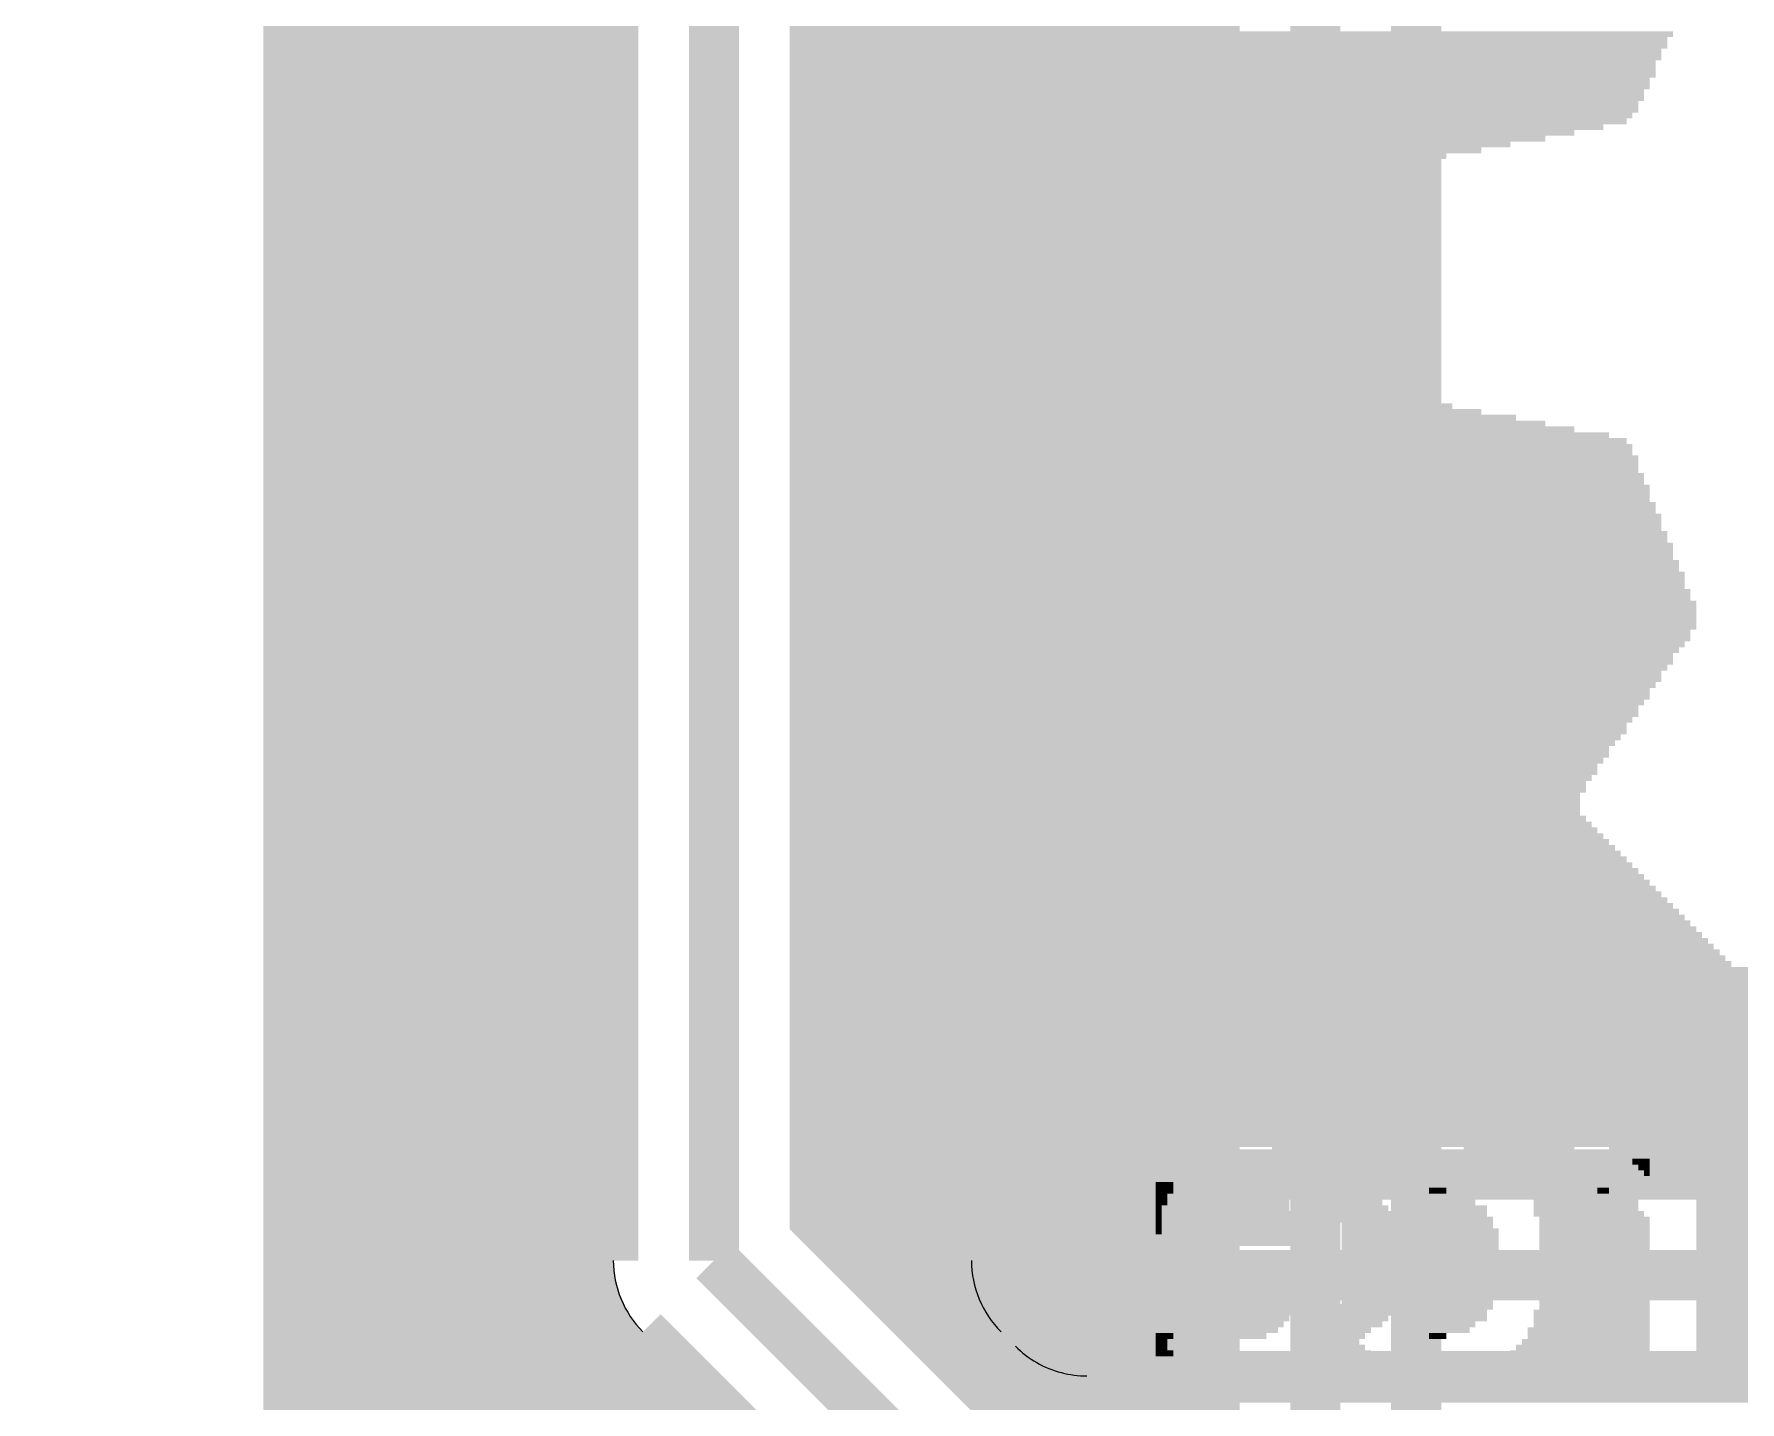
# Model space of a CAD drawing. Extents: x -3564 to 3564, y -2067 to 2176.
# Drawn here: x -485.7 to -145.3, y -1865.3 to -1592.3 of the extents above; entities that cross this region are included whole.
import ezdxf

# ---------------------------------------------------------------- set-up
doc = ezdxf.new("R2010")
doc.units = 0
for name, color, linetype in [('BOARD_OUTLINE', 2, 'CONTINUOUS'), ('COPPER_BOTTOM', 1, 'CONTINUOUS'), ('COPPER_TOP', 3, 'CONTINUOUS'), ('SILKSCREEN_BOTTOM', 6, 'CONTINUOUS')]:
    doc.layers.add(name, color=color, linetype=linetype)

msp = doc.modelspace()

# ---------------------------------------------------------------- hatches: boundary and pattern name
at = {"layer": 'COPPER_TOP'}
h = msp.add_hatch(color=3, dxfattribs=at)
edge = h.paths.add_edge_path()
edge.add_line((3340.582874, -858.438701), (2949.79383, -858.438701))
edge.add_line((2949.79383, -858.438701), (2906.423646, -815.072559))
edge.add_line((2906.423646, -815.072559), (3548.927441, -815.072559))
edge.add_line((3548.927441, -815.072559), (3548.927441, -1280.636464))
edge.add_arc((3564, -1281.820276), 15.118976, 175.509159, 176.26094)
edge.add_arc((3439.266063, -1273.668701), 109.88103, 270, 356.26094, ccw=False)
edge.add_arc((3439.266063, -1398.668701), 15.118976, 90, 94.492746)
edge.add_line((3438.08175, -1383.596181), (3229.577873, -1383.596181))
edge.add_arc((3226.607598, -1398.668701), 15.362402, 78.851822, 90)
edge.add_arc((3226.607598, -1779.402638), 396.096339, 90, 180)
edge.add_arc((2845.873661, -1779.402638), 15.362402, 180, 191.146659)
edge.add_line((2830.801063, -1782.372513), (2830.801063, -1940.583254))
edge.add_arc((2845.873701, -1941.766063), 15.118976, 175.512972, 180)
edge.add_arc((2720.873701, -1941.766063), 109.881024, 270, 0, ccw=False)
edge.add_arc((2720.873701, -2066.766063), 15.118976, 90, 94.490847)
edge.add_line((2719.689887, -2051.693504), (2089.906311, -2051.693578))
edge.add_line((2089.906311, -2051.693578), (2089.906287, -2051.693578))
edge.add_line((2089.906287, -2051.693578), (2049.999961, -2051.693583))
edge.add_line((2049.999961, -2051.693583), (1249.999923, -2051.693504))
edge.add_arc((1249.999921, -2066.766063), 15.072559, 89.999994, 90.185201)
edge.add_line((1249.951201, -2051.693583), (1145.024398, -2051.693583))
edge.add_line((1145.024398, -2051.693583), (1145.024398, -2051.693583))
edge.add_line((1145.024398, -2051.693583), (429.570315, -2051.693583))
edge.add_arc((429.570315, -2066.766142), 15.072559, 90, 90.000352)
edge.add_line((429.570222, -2051.693583), (200.142508, -2051.693541))
edge.add_line((200.142508, -2051.693541), (200.142508, -2051.693541))
edge.add_line((200.142508, -2051.693541), (0.000003, -2051.693504))
edge.add_arc((0, -2066.766063), 15.072559, 89.999989, 90.000362)
edge.add_line((-0.000095, -2051.693504), (-434.927441, -2051.693504))
edge.add_line((-434.927441, -2051.693504), (-434.927441, -1398.766063))
edge.add_arc((-450, -1398.766063), 15.072559, 0, 35.111756)
edge.add_line((-437.670169, -1390.096732), (-391.254109, -1390.096732))
edge.add_line((-391.254109, -1390.096732), (-370.096732, -1411.255121))
edge.add_line((-370.096732, -1411.255121), (-370.096732, -1837.070866))
edge.add_arc((-350, -1837.070866), 20.096732, 180, 225.095268)
edge.add_line((-364.186888, -1851.305011), (-251.305454, -1964.186838))
edge.add_arc((-237.07126, -1950), 20.096732, 224.904532, 256.553469)
edge.add_arc((-237.071208, -1950.000012), 20.096732, 256.553318, 270.063573)
edge.add_line((-237.048909, -1970.096732), (2637.07126, -1970.096732))
edge.add_arc((2637.07126, -1950), 20.096732, 270, 315.095429)
edge.add_line((2651.305444, -1964.186848), (2724.186878, -1891.305256))
edge.add_arc((2710, -1877.071102), 20.096732, 314.904694, 0)
edge.add_line((2730.096732, -1877.071102), (2730.096732, -1558.3243))
edge.add_line((2730.096732, -1558.3243), (3018.3243, -1270.096732))
edge.add_line((3018.3243, -1270.096732), (3340.582874, -1270.096732))
edge.add_arc((3340.606482, -1250.000014), 20.096732, 269.932692, 284.59993)
edge.add_arc((3340.606535, -1250), 20.096732, 284.599773, 315.095368)
edge.add_line((3354.840705, -1264.186863), (3357.722296, -1261.305271))
edge.add_arc((3343.535433, -1247.071102), 20.096732, 314.904632, 0)
edge.add_line((3363.632165, -1247.071102), (3363.632165, -881.464331))
edge.add_arc((3343.535433, -881.464331), 20.096732, 0, 45.095368)
edge.add_line((3357.722296, -867.230162), (3354.840705, -864.34857))
edge.add_arc((3340.606535, -878.535433), 20.096732, 44.904632, 75.400227)
edge.add_arc((3340.606482, -878.535419), 20.096732, 75.40007, 90.067308)
h = msp.add_hatch(color=3, dxfattribs=at)
edge = h.paths.add_edge_path()
edge.add_arc((-349.99997, -1402.931093), 20.096732, 359.900476, 44.99863)
edge.add_line((-335.789094, -1388.720897), (-368.718632, -1355.789785))
edge.add_arc((-382.929507, -1369.999981), 20.096732, 44.99863, 90.078344)
edge.add_line((-382.956987, -1349.903268), (-670.696822, -1349.903268))
edge.add_arc((-699.22, -1330.05), 34.752323, 325.160547, 343.823815)
edge.add_line((-665.843537, -1339.731717), (-338.689281, -1339.731751))
edge.add_line((-338.689281, -1339.731751), (-250.096732, -1428.3243))
edge.add_line((-250.096732, -1428.3243), (-250.096732, -1887.07126))
edge.add_arc((-230, -1887.07126), 20.096732, 180, 225.095368)
edge.add_line((-244.186863, -1901.305429), (-221.305429, -1924.186863))
edge.add_arc((-207.07126, -1910), 20.096732, 224.904632, 262.043453)
edge.add_line((-209.853091, -1929.903268), (-228.746861, -1929.903268))
edge.add_line((-228.746861, -1929.903268), (-329.903268, -1828.746508))
edge.add_line((-329.903268, -1828.746508), (-329.903268, -1402.966002))
at = {"layer": 'SILKSCREEN_BOTTOM'}
for points in [[(-158.635709, -1592.92937), (-261.850039, -1592.92937), (-261.850039, -1591.765787), (-158.635709, -1591.769646)], [(-159.795433, -1594.089094), (-261.850039, -1594.089094), (-261.850039, -1592.925512), (-159.795433, -1592.929331)], [(-159.795433, -1595.248819), (-261.850039, -1595.248819), (-261.850039, -1594.085236), (-159.795433, -1594.089055)], [(-160.955118, -1596.408504), (-261.850039, -1596.408504), (-261.850039, -1595.244961), (-160.955118, -1595.24878)], [(-160.955118, -1597.568228), (-261.850039, -1597.568228), (-261.850039, -1596.404685), (-160.955118, -1596.408465)], [(-162.114843, -1598.727953), (-261.850039, -1598.727953), (-261.850039, -1597.564409), (-162.114843, -1597.568189)], [(-162.114843, -1599.887638), (-261.850039, -1599.887638), (-261.850039, -1598.724134), (-162.114843, -1598.727913)], [(-162.114843, -1601.047362), (-261.850039, -1601.047362), (-261.850039, -1599.883858), (-162.114843, -1599.887598)], [(-163.274567, -1602.207087), (-261.850039, -1602.207087), (-261.850039, -1601.043583), (-163.274567, -1601.047323)], [(-163.274567, -1603.366772), (-261.850039, -1603.366772), (-261.850039, -1602.203307), (-163.274567, -1602.207047)], [(-164.434252, -1604.526496), (-261.850039, -1604.526496), (-261.850039, -1603.363031), (-164.434252, -1603.366732)], [(-164.434252, -1605.68622), (-261.850039, -1605.68622), (-261.850039, -1604.522756), (-164.434252, -1604.526457)], [(-165.593976, -1606.845906), (-261.850039, -1606.845906), (-261.850039, -1605.68248), (-165.593976, -1605.686181)], [(-165.593976, -1608.00563), (-261.850039, -1608.00563), (-261.850039, -1606.842205), (-165.593976, -1606.845866)], [(-166.753701, -1609.165354), (-261.850039, -1609.165354), (-261.850039, -1608.001929), (-166.753701, -1608.005591)], [(-167.913386, -1610.325039), (-261.850039, -1610.325039), (-261.850039, -1609.161654), (-167.913386, -1609.165315)], [(-172.552244, -1611.484764), (-261.850039, -1611.484764), (-261.850039, -1610.321378), (-172.552244, -1610.325)], [(-178.350787, -1612.644488), (-261.850039, -1612.644488), (-261.850039, -1611.481102), (-178.350787, -1611.484724)], [(-184.14937, -1613.804173), (-261.850039, -1613.804173), (-261.850039, -1612.640827), (-184.14937, -1612.644449)], [(-191.107638, -1614.963898), (-261.850039, -1614.963898), (-261.850039, -1613.800551), (-191.107638, -1613.804134)], [(-196.906181, -1616.123622), (-261.850039, -1616.123622), (-261.850039, -1614.960276), (-196.906181, -1614.963858)], [(-203.864449, -1617.283307), (-261.850039, -1617.283307), (-261.850039, -1616.12), (-203.864449, -1616.123583)], [(-209.662992, -1618.443031), (-261.850039, -1618.443031), (-261.850039, -1617.279724), (-209.662992, -1617.283268)], [(-211.982441, -1619.602756), (-261.850039, -1619.602756), (-261.850039, -1618.439449), (-211.982441, -1618.442992)], [(-211.982441, -1620.762441), (-261.850039, -1620.762441), (-261.850039, -1619.599173), (-211.982441, -1619.602717)], [(-211.982441, -1621.922165), (-261.850039, -1621.922165), (-261.850039, -1620.758898), (-211.982441, -1620.762402)], [(-211.982441, -1623.08189), (-261.850039, -1623.08189), (-261.850039, -1621.918622), (-211.982441, -1621.922126)], [(-211.982441, -1624.241575), (-261.850039, -1624.241575), (-261.850039, -1623.078346), (-211.982441, -1623.08185)], [(-211.982441, -1625.401299), (-261.850039, -1625.401299), (-261.850039, -1624.238071), (-211.982441, -1624.241535)], [(-211.982441, -1626.561024), (-261.850039, -1626.561024), (-261.850039, -1625.397795), (-211.982441, -1625.40126)], [(-211.982441, -1627.720709), (-261.850039, -1627.720709), (-261.850039, -1626.55752), (-211.982441, -1626.560984)], [(-211.982441, -1628.880433), (-261.850039, -1628.880433), (-261.850039, -1627.717244), (-211.982441, -1627.720669)], [(-211.982441, -1630.040157), (-261.850039, -1630.040157), (-261.850039, -1628.876969), (-211.982441, -1628.880394)], [(-211.982441, -1631.199843), (-261.850039, -1631.199843), (-261.850039, -1630.036693), (-211.982441, -1630.040118)], [(-211.982441, -1632.359567), (-261.850039, -1632.359567), (-261.850039, -1631.196417), (-211.982441, -1631.199803)], [(-211.982441, -1633.519291), (-261.850039, -1633.519291), (-261.850039, -1632.356142), (-211.982441, -1632.359528)], [(-211.982441, -1634.678976), (-261.850039, -1634.678976), (-261.850039, -1633.515866), (-211.982441, -1633.519252)], [(-211.982441, -1635.838701), (-261.850039, -1635.838701), (-261.850039, -1634.675591), (-211.982441, -1634.678937)], [(-211.982441, -1636.998425), (-261.850039, -1636.998425), (-261.850039, -1635.835315), (-211.982441, -1635.838661)], [(-211.982441, -1638.15811), (-261.850039, -1638.15811), (-261.850039, -1636.995039), (-211.982441, -1636.998386)], [(-211.982441, -1639.317835), (-261.850039, -1639.317835), (-261.850039, -1638.154764), (-211.982441, -1638.158071)], [(-211.982441, -1640.477559), (-261.850039, -1640.477559), (-261.850039, -1639.314488), (-211.982441, -1639.317795)], [(-211.982441, -1641.637244), (-261.850039, -1641.637244), (-261.850039, -1640.474213), (-211.982441, -1640.47752)], [(-211.982441, -1642.796969), (-261.850039, -1642.796969), (-261.850039, -1641.633937), (-211.982441, -1641.637205)], [(-211.982441, -1643.956693), (-261.850039, -1643.956693), (-261.850039, -1642.793661), (-211.982441, -1642.796929)], [(-211.982441, -1645.116378), (-261.850039, -1645.116378), (-261.850039, -1643.953386), (-211.982441, -1643.956654)], [(-211.982441, -1646.276102), (-261.850039, -1646.276102), (-261.850039, -1645.11311), (-211.982441, -1645.116339)], [(-211.982441, -1647.435827), (-261.850039, -1647.435827), (-261.850039, -1646.272835), (-211.982441, -1646.276063)], [(-211.982441, -1648.595512), (-261.850039, -1648.595512), (-261.850039, -1647.432559), (-211.982441, -1647.435787)], [(-211.982441, -1649.755236), (-261.850039, -1649.755236), (-261.850039, -1648.592283), (-211.982441, -1648.595472)], [(-211.982441, -1650.914961), (-261.850039, -1650.914961), (-261.850039, -1649.752008), (-211.982441, -1649.755197)], [(-211.982441, -1652.074646), (-261.850039, -1652.074646), (-261.850039, -1650.911732), (-211.982441, -1650.914921)], [(-211.982441, -1653.23437), (-261.850039, -1653.23437), (-261.850039, -1652.071457), (-211.982441, -1652.074606)], [(-211.982441, -1654.394094), (-261.850039, -1654.394094), (-261.850039, -1653.231181), (-211.982441, -1653.234331)], [(-211.982441, -1655.55378), (-261.850039, -1655.55378), (-261.850039, -1654.390906), (-211.982441, -1654.394055)], [(-211.982441, -1656.713504), (-261.850039, -1656.713504), (-261.850039, -1655.55063), (-211.982441, -1655.55374)], [(-211.982441, -1657.873228), (-261.850039, -1657.873228), (-261.850039, -1656.710354), (-211.982441, -1656.713465)], [(-211.982441, -1659.032913), (-261.850039, -1659.032913), (-261.850039, -1657.870079), (-211.982441, -1657.873189)], [(-211.982441, -1660.192638), (-261.850039, -1660.192638), (-261.850039, -1659.029803), (-211.982441, -1659.032874)], [(-211.982441, -1661.352362), (-261.850039, -1661.352362), (-261.850039, -1660.189528), (-211.982441, -1660.192598)], [(-211.982441, -1662.512047), (-261.850039, -1662.512047), (-261.850039, -1661.349252), (-211.982441, -1661.352323)], [(-211.982441, -1663.671772), (-261.850039, -1663.671772), (-261.850039, -1662.508976), (-211.982441, -1662.512008)], [(-211.982441, -1664.831496), (-261.850039, -1664.831496), (-261.850039, -1663.668701), (-211.982441, -1663.671732)], [(-208.503307, -1665.991181), (-261.850039, -1665.991181), (-261.850039, -1664.828425), (-208.503307, -1664.831457)], [(-202.704724, -1667.150906), (-261.850039, -1667.150906), (-261.850039, -1665.98815), (-202.704724, -1665.991142)], [(-196.906181, -1668.31063), (-261.850039, -1668.31063), (-261.850039, -1667.147874), (-196.906181, -1667.150866)], [(-189.947913, -1669.470315), (-261.850039, -1669.470315), (-261.850039, -1668.307598), (-189.947913, -1668.310591)], [(-184.14937, -1670.630039), (-261.850039, -1670.630039), (-261.850039, -1669.467323), (-184.14937, -1669.470276)], [(-178.350787, -1671.789764), (-261.850039, -1671.789764), (-261.850039, -1670.627047), (-178.350787, -1670.63)], [(-171.39252, -1672.949449), (-261.850039, -1672.949449), (-261.850039, -1671.786772), (-171.39252, -1671.789724)], [(-167.913386, -1674.109173), (-261.850039, -1674.109173), (-261.850039, -1672.946496), (-167.913386, -1672.949409)], [(-166.753701, -1675.268898), (-261.850039, -1675.268898), (-261.850039, -1674.10622), (-166.753701, -1674.109134)], [(-166.753701, -1676.428583), (-261.850039, -1676.428583), (-261.850039, -1675.265945), (-166.753701, -1675.268858)], [(-165.593976, -1677.588307), (-261.850039, -1677.588307), (-261.850039, -1676.425669), (-165.593976, -1676.428543)], [(-165.593976, -1678.748031), (-261.850039, -1678.748031), (-261.850039, -1677.585394), (-165.593976, -1677.588268)], [(-165.593976, -1679.907717), (-261.850039, -1679.907717), (-261.850039, -1678.745118), (-165.593976, -1678.747992)], [(-164.434252, -1681.067441), (-261.850039, -1681.067441), (-261.850039, -1679.904843), (-164.434252, -1679.907677)], [(-164.434252, -1682.227165), (-261.850039, -1682.227165), (-261.850039, -1681.064567), (-164.434252, -1681.067402)], [(-163.274567, -1683.38685), (-261.850039, -1683.38685), (-261.850039, -1682.224291), (-163.274567, -1682.227126)], [(-163.274567, -1684.546575), (-261.850039, -1684.546575), (-261.850039, -1683.384016), (-163.274567, -1683.386811)], [(-163.274567, -1685.706299), (-261.850039, -1685.706299), (-261.850039, -1684.54374), (-163.274567, -1684.546535)], [(-162.114843, -1686.865984), (-261.850039, -1686.865984), (-261.850039, -1685.703465), (-162.114843, -1685.70626)], [(-162.114843, -1688.025709), (-261.850039, -1688.025709), (-261.850039, -1686.863189), (-162.114843, -1686.865945)], [(-160.955118, -1689.185433), (-261.850039, -1689.185433), (-261.850039, -1688.022913), (-160.955118, -1688.025669)], [(-160.955118, -1690.345118), (-261.850039, -1690.345118), (-261.850039, -1689.182638), (-160.955118, -1689.185394)], [(-160.955118, -1691.504843), (-261.850039, -1691.504843), (-261.850039, -1690.342362), (-160.955118, -1690.345079)], [(-159.795433, -1692.664567), (-261.850039, -1692.664567), (-261.850039, -1691.502087), (-159.795433, -1691.504803)], [(-159.795433, -1693.824252), (-261.850039, -1693.824252), (-261.850039, -1692.661811), (-159.795433, -1692.664528)], [(-158.635709, -1694.983976), (-261.850039, -1694.983976), (-261.850039, -1693.821535), (-158.635709, -1693.824213)], [(-158.635709, -1696.143701), (-261.850039, -1696.143701), (-261.850039, -1694.98126), (-158.635709, -1694.983937)], [(-158.635709, -1697.303386), (-261.850039, -1697.303386), (-261.850039, -1696.140984), (-158.635709, -1696.143661)], [(-157.475984, -1698.46311), (-261.850039, -1698.46311), (-261.850039, -1697.300709), (-157.475984, -1697.303346)], [(-157.475984, -1699.622835), (-261.850039, -1699.622835), (-261.850039, -1698.460433), (-157.475984, -1698.463071)], [(-156.316299, -1700.78252), (-261.850039, -1700.78252), (-261.850039, -1699.620157), (-156.316299, -1699.622795)], [(-156.316299, -1701.942244), (-261.850039, -1701.942244), (-261.850039, -1700.779882), (-156.316299, -1700.78248)], [(-156.316299, -1703.101969), (-261.850039, -1703.101969), (-261.850039, -1701.939606), (-156.316299, -1701.942205)], [(-155.156575, -1704.261654), (-261.850039, -1704.261654), (-261.850039, -1703.099331), (-155.156575, -1703.101929)], [(-155.156575, -1705.421378), (-261.850039, -1705.421378), (-261.850039, -1704.259055), (-155.156575, -1704.261614)], [(-153.99685, -1706.581102), (-261.850039, -1706.581102), (-261.850039, -1705.41878), (-153.99685, -1705.421339)], [(-153.99685, -1707.740787), (-261.850039, -1707.740787), (-261.850039, -1706.578504), (-153.99685, -1706.581063)], [(-153.99685, -1708.900512), (-261.850039, -1708.900512), (-261.850039, -1707.738228), (-153.99685, -1707.740748)], [(-153.99685, -1710.060236), (-261.850039, -1710.060236), (-261.850039, -1708.897953), (-153.99685, -1708.900472)], [(-153.99685, -1711.219921), (-261.850039, -1711.219921), (-261.850039, -1710.057677), (-153.99685, -1710.060197)], [(-155.156575, -1712.379646), (-261.850039, -1712.379646), (-261.850039, -1711.217402), (-155.156575, -1711.219882)], [(-155.156575, -1713.53937), (-261.850039, -1713.53937), (-261.850039, -1712.377126), (-155.156575, -1712.379606)], [(-156.316299, -1714.699055), (-261.850039, -1714.699055), (-261.850039, -1713.53685), (-156.316299, -1713.539331)], [(-157.475984, -1715.85878), (-261.850039, -1715.85878), (-261.850039, -1714.696575), (-157.475984, -1714.699016)], [(-158.635709, -1717.018504), (-261.850039, -1717.018504), (-261.850039, -1715.856299), (-158.635709, -1715.85874)], [(-158.635709, -1718.178189), (-261.850039, -1718.178189), (-261.850039, -1717.016024), (-158.635709, -1717.018465)], [(-159.795433, -1719.337913), (-261.850039, -1719.337913), (-261.850039, -1718.175748), (-159.795433, -1718.17815)], [(-160.955118, -1720.497638), (-261.850039, -1720.497638), (-261.850039, -1719.335472), (-160.955118, -1719.337874)], [(-160.955118, -1721.657323), (-261.850039, -1721.657323), (-261.850039, -1720.495197), (-160.955118, -1720.497598)], [(-162.114843, -1722.817047), (-261.850039, -1722.817047), (-261.850039, -1721.654921), (-162.114843, -1721.657283)], [(-163.274567, -1723.976772), (-261.850039, -1723.976772), (-261.850039, -1722.814646), (-163.274567, -1722.817008)], [(-163.274567, -1725.136457), (-261.850039, -1725.136457), (-261.850039, -1723.97437), (-163.274567, -1723.976732)], [(-164.434252, -1726.296181), (-261.850039, -1726.296181), (-261.850039, -1725.134094), (-164.434252, -1725.136417)], [(-165.593976, -1727.455906), (-261.850039, -1727.455906), (-261.850039, -1726.293819), (-165.593976, -1726.296142)], [(-165.593976, -1728.615591), (-261.850039, -1728.615591), (-261.850039, -1727.453543), (-165.593976, -1727.455866)], [(-166.753701, -1729.775315), (-261.850039, -1729.775315), (-261.850039, -1728.613268), (-166.753701, -1728.615551)], [(-167.913386, -1730.935039), (-261.850039, -1730.935039), (-261.850039, -1729.772992), (-167.913386, -1729.775276)], [(-167.913386, -1732.094724), (-261.850039, -1732.094724), (-261.850039, -1730.932717), (-167.913386, -1730.935)], [(-169.07311, -1733.254449), (-261.850039, -1733.254449), (-261.850039, -1732.092441), (-169.07311, -1732.094685)], [(-170.232835, -1734.414173), (-261.850039, -1734.414173), (-261.850039, -1733.252165), (-170.232835, -1733.254409)], [(-171.39252, -1735.573858), (-261.850039, -1735.573858), (-261.850039, -1734.41189), (-171.39252, -1734.414134)], [(-171.39252, -1736.733583), (-261.850039, -1736.733583), (-261.850039, -1735.571614), (-171.39252, -1735.573819)], [(-172.552244, -1737.893307), (-261.850039, -1737.893307), (-261.850039, -1736.731339), (-172.552244, -1736.733543)], [(-173.711969, -1739.052992), (-261.850039, -1739.052992), (-261.850039, -1737.891063), (-173.711969, -1737.893268)], [(-173.711969, -1740.212717), (-261.850039, -1740.212717), (-261.850039, -1739.050787), (-173.711969, -1739.052953)], [(-174.871654, -1741.372441), (-261.850039, -1741.372441), (-261.850039, -1740.210512), (-174.871654, -1740.212677)], [(-176.031378, -1742.532126), (-261.850039, -1742.532126), (-261.850039, -1741.370236), (-176.031378, -1741.372402)], [(-176.031378, -1743.69185), (-261.850039, -1743.69185), (-261.850039, -1742.529961), (-176.031378, -1742.532087)], [(-177.191102, -1744.851575), (-261.850039, -1744.851575), (-261.850039, -1743.689685), (-177.191102, -1743.691811)], [(-177.191102, -1746.01126), (-261.850039, -1746.01126), (-261.850039, -1744.849409), (-177.191102, -1744.851535)], [(-177.191102, -1747.170984), (-261.850039, -1747.170984), (-261.850039, -1746.009134), (-177.191102, -1746.01122)], [(-177.191102, -1748.330709), (-261.850039, -1748.330709), (-261.850039, -1747.168858), (-177.191102, -1747.170945)], [(-176.031378, -1749.490394), (-261.850039, -1749.490394), (-261.850039, -1748.328583), (-176.031378, -1748.330669)], [(-174.871654, -1750.650118), (-261.850039, -1750.650118), (-261.850039, -1749.488307), (-174.871654, -1749.490354)], [(-173.711969, -1751.809843), (-261.850039, -1751.809843), (-261.850039, -1750.648031), (-173.711969, -1750.650079)], [(-172.552244, -1752.969528), (-261.850039, -1752.969528), (-261.850039, -1751.807756), (-172.552244, -1751.809803)], [(-171.39252, -1754.129252), (-261.850039, -1754.129252), (-261.850039, -1752.96748), (-171.39252, -1752.969488)], [(-170.232835, -1755.288976), (-261.850039, -1755.288976), (-261.850039, -1754.127205), (-170.232835, -1754.129213)], [(-169.07311, -1756.448661), (-261.850039, -1756.448661), (-261.850039, -1755.286929), (-169.07311, -1755.288937)], [(-167.913386, -1757.608386), (-261.850039, -1757.608386), (-261.850039, -1756.446654), (-167.913386, -1756.448622)], [(-166.753701, -1758.76811), (-261.850039, -1758.76811), (-261.850039, -1757.606378), (-166.753701, -1757.608346)], [(-165.593976, -1759.927795), (-261.850039, -1759.927795), (-261.850039, -1758.766102), (-165.593976, -1758.768071)], [(-164.434252, -1761.08752), (-261.850039, -1761.08752), (-261.850039, -1759.925827), (-164.434252, -1759.927756)], [(-163.274567, -1762.247244), (-261.850039, -1762.247244), (-261.850039, -1761.085551), (-163.274567, -1761.08748)], [(-162.114843, -1763.406929), (-261.850039, -1763.406929), (-261.850039, -1762.245276), (-162.114843, -1762.247205)], [(-160.955118, -1764.566654), (-261.850039, -1764.566654), (-261.850039, -1763.405), (-160.955118, -1763.40689)], [(-159.795433, -1765.726378), (-261.850039, -1765.726378), (-261.850039, -1764.564724), (-159.795433, -1764.566614)], [(-158.635709, -1766.886063), (-261.850039, -1766.886063), (-261.850039, -1765.724449), (-158.635709, -1765.726339)], [(-157.475984, -1768.045787), (-261.850039, -1768.045787), (-261.850039, -1766.884173), (-157.475984, -1766.886024)], [(-156.316299, -1769.205512), (-261.850039, -1769.205512), (-261.850039, -1768.043898), (-156.316299, -1768.045748)], [(-155.156575, -1770.365197), (-261.850039, -1770.365197), (-261.850039, -1769.203622), (-155.156575, -1769.205472)], [(-153.99685, -1771.524921), (-261.850039, -1771.524921), (-261.850039, -1770.363346), (-153.99685, -1770.365157)], [(-152.837165, -1772.684646), (-261.850039, -1772.684646), (-261.850039, -1771.523071), (-152.837165, -1771.524882)], [(-151.677441, -1773.844331), (-261.850039, -1773.844331), (-261.850039, -1772.682795), (-151.677441, -1772.684606)], [(-150.517717, -1775.004055), (-261.850039, -1775.004055), (-261.850039, -1773.84252), (-150.517717, -1773.844291)], [(-149.358031, -1776.16378), (-261.850039, -1776.16378), (-261.850039, -1775.002244), (-149.358031, -1775.004016)], [(-148.198307, -1777.323465), (-261.850039, -1777.323465), (-261.850039, -1776.161969), (-148.198307, -1776.16374)], [(-147.038583, -1778.483189), (-261.850039, -1778.483189), (-261.850039, -1777.321693), (-147.038583, -1777.323425)], [(180, -1779.642913), (-261.850039, -1779.642913), (-261.850039, -1778.481417), (180, -1778.48315)], [(180, -1780.802598), (-261.850039, -1780.802598), (-261.850039, -1779.641142), (180, -1779.642874)], [(180, -1781.962323), (-261.850039, -1781.962323), (-261.850039, -1780.800866), (180, -1780.802559)], [(180, -1783.122047), (-261.850039, -1783.122047), (-261.850039, -1781.960591), (180, -1781.962283)], [(180, -1784.281732), (-261.850039, -1784.281732), (-261.850039, -1783.120315), (180, -1783.122008)], [(180, -1785.441457), (-261.850039, -1785.441457), (-261.850039, -1784.280039), (180, -1784.281693)], [(180, -1786.601181), (-261.850039, -1786.601181), (-261.850039, -1785.439764), (180, -1785.441417)], [(180, -1787.760866), (-261.850039, -1787.760866), (-261.850039, -1786.599488), (180, -1786.601142)], [(180, -1788.920591), (-261.850039, -1788.920591), (-261.850039, -1787.759213), (180, -1787.760827)], [(180, -1790.080315), (-261.850039, -1790.080315), (-261.850039, -1788.918937), (180, -1788.920551)], [(180, -1791.24), (-261.850039, -1791.24), (-261.850039, -1790.078661), (180, -1790.080276)], [(180, -1792.399724), (-261.850039, -1792.399724), (-261.850039, -1791.238386), (180, -1791.239961)], [(180, -1793.559449), (-261.850039, -1793.559449), (-261.850039, -1792.39811), (180, -1792.399685)], [(180, -1794.719134), (-261.850039, -1794.719134), (-261.850039, -1793.557835), (180, -1793.559409)], [(180, -1795.878858), (-261.850039, -1795.878858), (-261.850039, -1794.717559), (180, -1794.719094)], [(180, -1797.038583), (-261.850039, -1797.038583), (-261.850039, -1795.877283), (180, -1795.878819)], [(180, -1798.198268), (-261.850039, -1798.198268), (-261.850039, -1797.037008), (180, -1797.038543)], [(180, -1799.357992), (-261.850039, -1799.357992), (-261.850039, -1798.196732), (180, -1798.198228)], [(180, -1800.517717), (-261.850039, -1800.517717), (-261.850039, -1799.356457), (180, -1799.357953)], [(180, -1801.677402), (-261.850039, -1801.677402), (-261.850039, -1800.516181), (180, -1800.517677)], [(180, -1802.837126), (-261.850039, -1802.837126), (-261.850039, -1801.675906), (180, -1801.677362)], [(180, -1803.99685), (-261.850039, -1803.99685), (-261.850039, -1802.83563), (180, -1802.837087)], [(180, -1805.156535), (-261.850039, -1805.156535), (-261.850039, -1803.995354), (180, -1803.996811)], [(180, -1806.31626), (-261.850039, -1806.31626), (-261.850039, -1805.155079), (180, -1805.156496)], [(180, -1807.475984), (-261.850039, -1807.475984), (-261.850039, -1806.314803), (180, -1806.31622)], [(180, -1808.635669), (-261.850039, -1808.635669), (-261.850039, -1807.474528), (180, -1807.475945)], [(180, -1809.795394), (-261.850039, -1809.795394), (-261.850039, -1808.634252), (180, -1808.63563)], [(180, -1810.955118), (-261.850039, -1810.955118), (-261.850039, -1809.793976), (180, -1809.795354)], [(180, -1812.114803), (-261.850039, -1812.114803), (-261.850039, -1810.953701), (180, -1810.955079)], [(180, -1813.274528), (-261.850039, -1813.274528), (-261.850039, -1812.113425), (180, -1812.114764)], [(180, -1814.434252), (-261.850039, -1814.434252), (-261.850039, -1813.27315), (180, -1813.274488)], [(-246.77378, -1815.593937), (-261.850039, -1815.593937), (-261.850039, -1814.432874), (-246.77378, -1814.434213)], [(-250.252913, -1816.753661), (-261.850039, -1816.753661), (-261.850039, -1815.592598), (-250.252913, -1815.593898)], [(-252.572323, -1817.913386), (-261.850039, -1817.913386), (-261.850039, -1816.752323), (-252.572323, -1816.753622)], [(-208.503307, -1815.593937), (-238.655787, -1815.593937), (-238.655787, -1814.432874), (-208.503307, -1814.434213)], [(-213.142126, -1816.753661), (-235.176654, -1816.753661), (-235.176654, -1815.592598), (-213.142126, -1815.593898)], [(-215.461575, -1817.913386), (-232.857244, -1817.913386), (-232.857244, -1816.752323), (-215.461575, -1816.753622)], [(-178.350787, -1815.593937), (-200.385315, -1815.593937), (-200.385315, -1814.432874), (-178.350787, -1814.434213)], [(-181.829921, -1816.753661), (-196.906181, -1816.753661), (-196.906181, -1815.592598), (-181.829921, -1815.593898)], [(-184.14937, -1817.913386), (-194.586772, -1817.913386), (-194.586772, -1816.752323), (-184.14937, -1816.753622)], [(-84.414173, -1815.593937), (-171.39252, -1815.593937), (-171.39252, -1814.432874), (-84.414173, -1814.434213)], [(-163.274567, -1816.753661), (-167.913386, -1816.753661), (-167.913386, -1815.592598), (-163.274567, -1815.593898)], [(-163.274567, -1817.913386), (-166.753701, -1817.913386), (-166.753701, -1816.752323), (-163.274567, -1816.753622)], [(-143.559449, -1816.753661), (-153.99685, -1816.753661), (-153.99685, -1815.592598), (-143.559449, -1815.593898)], [(-143.559449, -1817.913386), (-153.99685, -1817.913386), (-153.99685, -1816.752323), (-143.559449, -1816.753622)], [(-254.891732, -1819.073071), (-261.850039, -1819.073071), (-261.850039, -1817.912047), (-254.891732, -1817.913346)], [(-256.051457, -1820.232795), (-261.850039, -1820.232795), (-261.850039, -1819.071772), (-256.051457, -1819.073031)], [(-257.211181, -1821.39252), (-261.850039, -1821.39252), (-261.850039, -1820.231496), (-257.211181, -1820.232756)], [(-216.62126, -1819.073071), (-231.69752, -1819.073071), (-231.69752, -1817.912047), (-216.62126, -1817.913346)], [(-218.940709, -1820.232795), (-230.537795, -1820.232795), (-230.537795, -1819.071772), (-218.940709, -1819.073031)], [(-220.100394, -1821.39252), (-229.37811, -1821.39252), (-229.37811, -1820.231496), (-220.100394, -1820.232756)], [(-184.14937, -1819.073071), (-192.267323, -1819.073071), (-192.267323, -1817.912047), (-184.14937, -1817.913346)], [(-182.989646, -1820.232795), (-191.107638, -1820.232795), (-191.107638, -1819.071772), (-182.989646, -1819.073031)], [(-181.829921, -1821.39252), (-189.947913, -1821.39252), (-189.947913, -1820.231496), (-181.829921, -1820.232756)], [(-163.274567, -1819.073071), (-165.593976, -1819.073071), (-165.593976, -1817.912047), (-163.274567, -1817.913346)], [(-163.274567, -1820.232795), (-164.434252, -1820.232795), (-164.434252, -1819.071772), (-163.274567, -1819.073031)], [(-143.559449, -1819.073071), (-153.99685, -1819.073071), (-153.99685, -1817.912047), (-143.559449, -1817.913346)], [(-143.559449, -1820.232795), (-153.99685, -1820.232795), (-153.99685, -1819.071772), (-143.559449, -1819.073031)], [(-143.559449, -1821.39252), (-153.99685, -1821.39252), (-153.99685, -1820.231496), (-143.559449, -1820.232756)], [(-258.370866, -1822.552205), (-261.850039, -1822.552205), (-261.850039, -1821.39122), (-258.370866, -1821.39248)], [(-258.370866, -1823.711929), (-261.850039, -1823.711929), (-261.850039, -1822.550945), (-258.370866, -1822.552165)], [(-259.530591, -1824.871654), (-261.850039, -1824.871654), (-261.850039, -1823.710669), (-259.530591, -1823.71189)], [(-237.496063, -1824.871654), (-249.093189, -1824.871654), (-249.093189, -1823.710669), (-237.496063, -1823.71189)], [(-238.655787, -1823.711929), (-246.77378, -1823.711929), (-246.77378, -1822.550945), (-238.655787, -1822.552165)], [(-221.260118, -1822.552205), (-228.218386, -1822.552205), (-228.218386, -1821.39122), (-221.260118, -1821.39248)], [(-220.100394, -1823.711929), (-228.218386, -1823.711929), (-228.218386, -1822.550945), (-220.100394, -1822.552165)], [(-218.940709, -1824.871654), (-227.058661, -1824.871654), (-227.058661, -1823.710669), (-218.940709, -1823.71189)], [(-199.225591, -1824.871654), (-210.822717, -1824.871654), (-210.822717, -1823.710669), (-199.225591, -1823.71189)], [(-203.864449, -1823.711929), (-207.343583, -1823.711929), (-207.343583, -1822.550945), (-203.864449, -1822.552165)], [(-180.670236, -1822.552205), (-188.788189, -1822.552205), (-188.788189, -1821.39122), (-180.670236, -1821.39248)], [(-179.510512, -1823.711929), (-187.628504, -1823.711929), (-187.628504, -1822.550945), (-179.510512, -1822.552165)], [(-179.510512, -1824.871654), (-187.628504, -1824.871654), (-187.628504, -1823.710669), (-179.510512, -1823.71189)], [(-167.913386, -1824.871654), (-177.191102, -1824.871654), (-177.191102, -1823.710669), (-167.913386, -1823.71189)], [(-171.39252, -1823.711929), (-173.711969, -1823.711929), (-173.711969, -1822.550945), (-171.39252, -1822.552165)], [(-143.559449, -1822.552205), (-153.99685, -1822.552205), (-153.99685, -1821.39122), (-143.559449, -1821.39248)], [(-143.559449, -1823.711929), (-153.99685, -1823.711929), (-153.99685, -1822.550945), (-143.559449, -1822.552165)], [(-143.559449, -1824.871654), (-153.99685, -1824.871654), (-153.99685, -1823.710669), (-143.559449, -1823.71189)], [(-259.530591, -1826.031339), (-261.850039, -1826.031339), (-261.850039, -1824.870394), (-259.530591, -1824.871614)], [(-260.690315, -1827.191063), (-261.850039, -1827.191063), (-261.850039, -1826.030118), (-260.690315, -1826.031299)], [(-260.690315, -1828.350787), (-261.850039, -1828.350787), (-261.850039, -1827.189843), (-260.690315, -1827.191024)], [(-234.016929, -1828.350787), (-251.412598, -1828.350787), (-251.412598, -1827.189843), (-234.016929, -1827.191024)], [(-235.176654, -1826.031339), (-250.252913, -1826.031339), (-250.252913, -1824.870394), (-235.176654, -1824.871614)], [(-235.176654, -1827.191063), (-250.252913, -1827.191063), (-250.252913, -1826.030118), (-235.176654, -1826.031299)], [(-216.62126, -1826.031339), (-227.058661, -1826.031339), (-227.058661, -1824.870394), (-216.62126, -1824.871614)], [(-215.461575, -1827.191063), (-225.898976, -1827.191063), (-225.898976, -1826.030118), (-215.461575, -1826.031299)], [(-195.746457, -1828.350787), (-225.898976, -1828.350787), (-225.898976, -1827.189843), (-195.746457, -1827.191024)], [(-195.746457, -1827.191063), (-213.142126, -1827.191063), (-213.142126, -1826.030118), (-195.746457, -1826.031299)], [(-198.065906, -1826.031339), (-211.982441, -1826.031339), (-211.982441, -1824.870394), (-198.065906, -1824.871614)], [(-165.593976, -1826.031339), (-186.46878, -1826.031339), (-186.46878, -1824.870394), (-165.593976, -1824.871614)], [(-165.593976, -1827.191063), (-186.46878, -1827.191063), (-186.46878, -1826.030118), (-165.593976, -1826.031299)], [(-164.434252, -1828.350787), (-186.46878, -1828.350787), (-186.46878, -1827.189843), (-164.434252, -1827.191024)], [(-143.559449, -1826.031339), (-153.99685, -1826.031339), (-153.99685, -1824.870394), (-143.559449, -1824.871614)], [(-143.559449, -1827.191063), (-153.99685, -1827.191063), (-153.99685, -1826.030118), (-143.559449, -1826.031299)], [(-143.559449, -1828.350787), (-153.99685, -1828.350787), (-153.99685, -1827.189843), (-143.559449, -1827.191024)], [(-260.690315, -1829.510472), (-261.850039, -1829.510472), (-261.850039, -1828.349567), (-260.690315, -1828.350748)], [(-260.690315, -1830.670197), (-261.850039, -1830.670197), (-261.850039, -1829.509291), (-260.690315, -1829.510433)], [(-260.690315, -1831.829921), (-261.850039, -1831.829921), (-261.850039, -1830.669016), (-260.690315, -1830.670157)], [(-234.016929, -1829.510472), (-252.572323, -1829.510472), (-252.572323, -1828.349567), (-234.016929, -1828.350748)], [(-232.857244, -1830.670197), (-252.572323, -1830.670197), (-252.572323, -1829.509291), (-232.857244, -1829.510433)], [(-232.857244, -1831.829921), (-252.572323, -1831.829921), (-252.572323, -1830.669016), (-232.857244, -1830.670157)], [(-194.586772, -1829.510472), (-225.898976, -1829.510472), (-225.898976, -1828.349567), (-194.586772, -1828.350748)], [(-194.586772, -1830.670197), (-224.739252, -1830.670197), (-224.739252, -1829.509291), (-194.586772, -1829.510433)], [(-193.427047, -1831.829921), (-224.739252, -1831.829921), (-224.739252, -1830.669016), (-193.427047, -1830.670157)], [(-163.274567, -1829.510472), (-185.309055, -1829.510472), (-185.309055, -1828.349567), (-163.274567, -1828.350748)], [(-163.274567, -1830.670197), (-185.309055, -1830.670197), (-185.309055, -1829.509291), (-163.274567, -1829.510433)], [(-163.274567, -1831.829921), (-185.309055, -1831.829921), (-185.309055, -1830.669016), (-163.274567, -1830.670157)], [(-143.559449, -1829.510472), (-153.99685, -1829.510472), (-153.99685, -1828.349567), (-143.559449, -1828.350748)], [(-143.559449, -1830.670197), (-153.99685, -1830.670197), (-153.99685, -1829.509291), (-143.559449, -1829.510433)], [(-143.559449, -1831.829921), (-153.99685, -1831.829921), (-153.99685, -1830.669016), (-143.559449, -1830.670157)], [(-232.857244, -1832.989606), (-252.572323, -1832.989606), (-252.572323, -1831.82874), (-232.857244, -1831.829882)], [(-232.857244, -1834.149331), (-252.572323, -1834.149331), (-252.572323, -1832.988465), (-232.857244, -1832.989567)], [(-193.427047, -1832.989606), (-224.739252, -1832.989606), (-224.739252, -1831.82874), (-193.427047, -1831.829882)], [(-193.427047, -1834.149331), (-224.739252, -1834.149331), (-224.739252, -1832.988465), (-193.427047, -1832.989567)], [(-193.427047, -1835.309055), (-224.739252, -1835.309055), (-224.739252, -1834.148189), (-193.427047, -1834.149291)], [(-163.274567, -1832.989606), (-185.309055, -1832.989606), (-185.309055, -1831.82874), (-163.274567, -1831.829882)], [(-163.274567, -1834.149331), (-185.309055, -1834.149331), (-185.309055, -1832.988465), (-163.274567, -1832.989567)], [(-163.274567, -1835.309055), (-185.309055, -1835.309055), (-185.309055, -1834.148189), (-163.274567, -1834.149291)], [(-143.559449, -1832.989606), (-153.99685, -1832.989606), (-153.99685, -1831.82874), (-143.559449, -1831.829882)], [(-143.559449, -1834.149331), (-153.99685, -1834.149331), (-153.99685, -1832.988465), (-143.559449, -1832.989567)], [(-143.559449, -1835.309055), (-153.99685, -1835.309055), (-153.99685, -1834.148189), (-143.559449, -1834.149291)], [(-193.427047, -1836.46874), (-224.739252, -1836.46874), (-224.739252, -1835.307913), (-193.427047, -1835.309016)], [(-193.427047, -1837.628465), (-224.739252, -1837.628465), (-224.739252, -1836.467638), (-193.427047, -1836.468701)], [(-193.427047, -1838.788189), (-224.739252, -1838.788189), (-224.739252, -1837.627362), (-193.427047, -1837.628425)], [(-163.274567, -1836.46874), (-184.14937, -1836.46874), (-184.14937, -1835.307913), (-163.274567, -1835.309016)], [(-163.274567, -1837.628465), (-184.14937, -1837.628465), (-184.14937, -1836.467638), (-163.274567, -1836.468701)], [(-163.274567, -1838.788189), (-184.14937, -1838.788189), (-184.14937, -1837.627362), (-163.274567, -1837.628425)], [(-143.559449, -1836.46874), (-153.99685, -1836.46874), (-153.99685, -1835.307913), (-143.559449, -1835.309016)], [(-143.559449, -1837.628465), (-153.99685, -1837.628465), (-153.99685, -1836.467638), (-143.559449, -1836.468701)], [(-143.559449, -1838.788189), (-153.99685, -1838.788189), (-153.99685, -1837.627362), (-143.559449, -1837.628425)], [(-232.857244, -1842.267323), (-261.850039, -1842.267323), (-261.850039, -1841.106535), (-232.857244, -1841.107559)], [(-193.427047, -1839.947874), (-224.739252, -1839.947874), (-224.739252, -1838.787087), (-193.427047, -1838.78815)], [(-193.427047, -1841.107598), (-224.739252, -1841.107598), (-224.739252, -1839.946811), (-193.427047, -1839.947835)], [(-193.427047, -1842.267323), (-224.739252, -1842.267323), (-224.739252, -1841.106535), (-193.427047, -1841.107559)], [(-163.274567, -1841.107598), (-185.309055, -1841.107598), (-185.309055, -1839.946811), (-163.274567, -1839.947835)], [(-163.274567, -1842.267323), (-185.309055, -1842.267323), (-185.309055, -1841.106535), (-163.274567, -1841.107559)], [(-163.274567, -1839.947874), (-184.14937, -1839.947874), (-184.14937, -1838.787087), (-163.274567, -1838.78815)], [(-143.559449, -1839.947874), (-153.99685, -1839.947874), (-153.99685, -1838.787087), (-143.559449, -1838.78815)], [(-143.559449, -1841.107598), (-153.99685, -1841.107598), (-153.99685, -1839.946811), (-143.559449, -1839.947835)], [(-143.559449, -1842.267323), (-153.99685, -1842.267323), (-153.99685, -1841.106535), (-143.559449, -1841.107559)], [(-232.857244, -1843.427008), (-261.850039, -1843.427008), (-261.850039, -1842.26626), (-232.857244, -1842.267283)], [(-232.857244, -1844.586732), (-261.850039, -1844.586732), (-261.850039, -1843.425984), (-232.857244, -1843.426969)], [(-232.857244, -1845.746457), (-261.850039, -1845.746457), (-261.850039, -1844.585709), (-232.857244, -1844.586693)], [(-193.427047, -1843.427008), (-224.739252, -1843.427008), (-224.739252, -1842.26626), (-193.427047, -1842.267283)], [(-193.427047, -1844.586732), (-224.739252, -1844.586732), (-224.739252, -1843.425984), (-193.427047, -1843.426969)], [(-194.586772, -1845.746457), (-224.739252, -1845.746457), (-224.739252, -1844.585709), (-194.586772, -1844.586693)], [(-163.274567, -1843.427008), (-185.309055, -1843.427008), (-185.309055, -1842.26626), (-163.274567, -1842.267283)], [(-163.274567, -1844.586732), (-185.309055, -1844.586732), (-185.309055, -1843.425984), (-163.274567, -1843.426969)], [(-163.274567, -1845.746457), (-185.309055, -1845.746457), (-185.309055, -1844.585709), (-163.274567, -1844.586693)], [(-143.559449, -1843.427008), (-153.99685, -1843.427008), (-153.99685, -1842.26626), (-143.559449, -1842.267283)], [(-143.559449, -1844.586732), (-153.99685, -1844.586732), (-153.99685, -1843.425984), (-143.559449, -1843.426969)], [(-143.559449, -1845.746457), (-153.99685, -1845.746457), (-153.99685, -1844.585709), (-143.559449, -1844.586693)], [(-234.016929, -1846.906142), (-261.850039, -1846.906142), (-261.850039, -1845.745433), (-234.016929, -1845.746417)], [(-234.016929, -1848.065866), (-261.850039, -1848.065866), (-261.850039, -1846.905157), (-234.016929, -1846.906102)], [(-235.176654, -1849.225591), (-261.850039, -1849.225591), (-261.850039, -1848.064882), (-235.176654, -1848.065827)], [(-194.586772, -1846.906142), (-225.898976, -1846.906142), (-225.898976, -1845.745433), (-194.586772, -1845.746417)], [(-195.746457, -1848.065866), (-225.898976, -1848.065866), (-225.898976, -1846.905157), (-195.746457, -1846.906102)], [(-215.461575, -1849.225591), (-225.898976, -1849.225591), (-225.898976, -1848.064882), (-215.461575, -1848.065827)], [(-195.746457, -1849.225591), (-213.142126, -1849.225591), (-213.142126, -1848.064882), (-195.746457, -1848.065827)], [(-163.274567, -1848.065866), (-186.46878, -1848.065866), (-186.46878, -1846.905157), (-163.274567, -1846.906102)], [(-163.274567, -1849.225591), (-186.46878, -1849.225591), (-186.46878, -1848.064882), (-163.274567, -1848.065827)], [(-163.274567, -1846.906142), (-185.309055, -1846.906142), (-185.309055, -1845.745433), (-163.274567, -1845.746417)], [(-143.559449, -1846.906142), (-153.99685, -1846.906142), (-153.99685, -1845.745433), (-143.559449, -1845.746417)], [(-143.559449, -1848.065866), (-153.99685, -1848.065866), (-153.99685, -1846.905157), (-143.559449, -1846.906102)], [(-143.559449, -1849.225591), (-153.99685, -1849.225591), (-153.99685, -1848.064882), (-143.559449, -1848.065827)], [(-256.051457, -1850.385276), (-261.850039, -1850.385276), (-261.850039, -1849.224606), (-256.051457, -1849.225551)], [(-257.211181, -1851.545), (-261.850039, -1851.545), (-261.850039, -1850.384331), (-257.211181, -1850.385236)], [(-258.370866, -1852.704724), (-261.850039, -1852.704724), (-261.850039, -1851.544055), (-258.370866, -1851.544961)], [(-236.336378, -1850.385276), (-252.572323, -1850.385276), (-252.572323, -1849.224606), (-236.336378, -1849.225551)], [(-237.496063, -1851.545), (-250.252913, -1851.545), (-250.252913, -1850.384331), (-237.496063, -1850.385236)], [(-239.815512, -1852.704724), (-247.933465, -1852.704724), (-247.933465, -1851.544055), (-239.815512, -1851.544961)], [(-218.940709, -1851.545), (-227.058661, -1851.545), (-227.058661, -1850.384331), (-218.940709, -1850.385236)], [(-220.100394, -1852.704724), (-227.058661, -1852.704724), (-227.058661, -1851.544055), (-220.100394, -1851.544961)], [(-216.62126, -1850.385276), (-225.898976, -1850.385276), (-225.898976, -1849.224606), (-216.62126, -1849.225551)], [(-198.065906, -1850.385276), (-211.982441, -1850.385276), (-211.982441, -1849.224606), (-198.065906, -1849.225551)], [(-199.225591, -1851.545), (-210.822717, -1851.545), (-210.822717, -1850.384331), (-199.225591, -1850.385236)], [(-203.864449, -1852.704724), (-207.343583, -1852.704724), (-207.343583, -1851.544055), (-203.864449, -1851.544961)], [(-163.274567, -1851.545), (-187.628504, -1851.545), (-187.628504, -1850.384331), (-163.274567, -1850.385236)], [(-163.274567, -1852.704724), (-187.628504, -1852.704724), (-187.628504, -1851.544055), (-163.274567, -1851.544961)], [(-163.274567, -1850.385276), (-186.46878, -1850.385276), (-186.46878, -1849.224606), (-163.274567, -1849.225551)], [(-143.559449, -1850.385276), (-153.99685, -1850.385276), (-153.99685, -1849.224606), (-143.559449, -1849.225551)], [(-143.559449, -1851.545), (-153.99685, -1851.545), (-153.99685, -1850.384331), (-143.559449, -1850.385236)], [(-143.559449, -1852.704724), (-153.99685, -1852.704724), (-153.99685, -1851.544055), (-143.559449, -1851.544961)], [(-259.530591, -1853.864409), (-261.850039, -1853.864409), (-261.850039, -1852.70378), (-259.530591, -1852.704685)], [(-259.530591, -1855.024134), (-261.850039, -1855.024134), (-261.850039, -1853.863504), (-259.530591, -1853.86437)], [(-258.370866, -1856.183858), (-261.850039, -1856.183858), (-261.850039, -1855.023228), (-258.370866, -1855.024094)], [(-218.940709, -1856.183858), (-230.537795, -1856.183858), (-230.537795, -1855.023228), (-218.940709, -1855.024094)], [(-220.100394, -1855.024134), (-229.37811, -1855.024134), (-229.37811, -1853.863504), (-220.100394, -1853.86437)], [(-221.260118, -1853.864409), (-228.218386, -1853.864409), (-228.218386, -1852.70378), (-221.260118, -1852.704685)], [(-163.274567, -1856.183858), (-191.107638, -1856.183858), (-191.107638, -1855.023228), (-163.274567, -1855.024094)], [(-163.274567, -1855.024134), (-189.947913, -1855.024134), (-189.947913, -1853.863504), (-163.274567, -1853.86437)], [(-163.274567, -1853.864409), (-188.788189, -1853.864409), (-188.788189, -1852.70378), (-163.274567, -1852.704685)], [(-143.559449, -1853.864409), (-153.99685, -1853.864409), (-153.99685, -1852.70378), (-143.559449, -1852.704685)], [(-143.559449, -1855.024134), (-153.99685, -1855.024134), (-153.99685, -1853.863504), (-143.559449, -1853.86437)], [(-143.559449, -1856.183858), (-153.99685, -1856.183858), (-153.99685, -1855.023228), (-143.559449, -1855.024094)], [(-257.211181, -1857.343543), (-261.850039, -1857.343543), (-261.850039, -1856.182953), (-257.211181, -1856.183819)], [(-254.891732, -1858.503268), (-261.850039, -1858.503268), (-261.850039, -1857.342677), (-254.891732, -1857.343504)], [(-215.461575, -1858.503268), (-232.857244, -1858.503268), (-232.857244, -1857.342677), (-215.461575, -1857.343504)], [(-216.62126, -1857.343543), (-231.69752, -1857.343543), (-231.69752, -1856.182953), (-216.62126, -1856.183819)], [(-163.274567, -1858.503268), (-194.586772, -1858.503268), (-194.586772, -1857.342677), (-163.274567, -1857.343504)], [(-163.274567, -1857.343543), (-192.267323, -1857.343543), (-192.267323, -1856.182953), (-163.274567, -1856.183819)], [(-143.559449, -1857.343543), (-153.99685, -1857.343543), (-153.99685, -1856.182953), (-143.559449, -1856.183819)], [(-143.559449, -1858.503268), (-153.99685, -1858.503268), (-153.99685, -1857.342677), (-143.559449, -1857.343504)], [(-252.572323, -1859.662992), (-261.850039, -1859.662992), (-261.850039, -1858.502402), (-252.572323, -1858.503228)], [(-249.093189, -1860.822677), (-261.850039, -1860.822677), (-261.850039, -1859.662126), (-249.093189, -1859.662953)], [(125.493543, -1861.982402), (-261.850039, -1861.982402), (-261.850039, -1860.82185), (125.493543, -1860.822638)], [(-209.662992, -1860.822677), (-239.815512, -1860.822677), (-239.815512, -1859.662126), (-209.662992, -1859.662953)], [(-213.142126, -1859.662992), (-235.176654, -1859.662992), (-235.176654, -1858.502402), (-213.142126, -1858.503228)], [(-126.16378, -1860.822677), (-200.385315, -1860.822677), (-200.385315, -1859.662126), (-126.16378, -1859.662953)], [(-163.274567, -1859.662992), (-196.906181, -1859.662992), (-196.906181, -1858.502402), (-163.274567, -1858.503228)], [(-143.559449, -1859.662992), (-153.99685, -1859.662992), (-153.99685, -1858.502402), (-143.559449, -1858.503228)], [(125.493543, -1863.142126), (-261.850039, -1863.142126), (-261.850039, -1861.981575), (125.493543, -1861.982362)], [(125.493543, -1864.301811), (-261.850039, -1864.301811), (-261.850039, -1863.141299), (125.493543, -1863.142087)], [(125.493543, -1865.461535), (-261.850039, -1865.461535), (-261.850039, -1864.301024), (125.493543, -1864.301772)]]:
    msp.add_hatch(color=6, dxfattribs=at).paths.add_polyline_path(points)

# ---------------------------------------------------------------- linework, layer by layer
at = {"layer": 'BOARD_OUTLINE', "color": 2, "const_width": 0.000039}
msp.add_lwpolyline([(-450, -1398.766063), (-450, -2066.766063)], dxfattribs=at)
at = {"layer": 'COPPER_BOTTOM', "color": 1, "const_width": 10}
for points in [[(-298.632165, -1837.071102), (-298.632165, -1459.788867), (-418.3243, -1340.096732), (-510, -1340.096732)], [(-434.927441, -1398.766063), (-434.927441, -2051.693504), (-0.000095, -2051.693504)], [(-278.535433, -1451.464567), (-278.535433, -1837.071102)], [(-258.438701, -1451.486991), (-258.438701, -1819.903268), (2619.903268, -1819.903268), (2619.903268, -1750.177524)], [(-275.606535, -1840), (-278.535433, -1837.071102)], [(-275.606535, -1840), (2637.071102, -1840)], [(-289.840705, -1854.186863), (-292.722296, -1851.305271)], [(2637.071102, -1860.096732), (-275.582874, -1860.096732)]]:
    msp.add_lwpolyline(points, dxfattribs=at)
at = {"layer": 'COPPER_BOTTOM', "color": 1}
for centre, start, end in [((-278.535433, -1837.071102), 180, 225.095368), ((-275.606535, -1840), 224.904632, 255.400227), ((-275.606482, -1840.000014), 255.40007, 270.067308)]:
    msp.add_arc(centre, 20.096732, start, end, dxfattribs=at)
at = {"layer": 'COPPER_TOP', "color": 3, "const_width": 10}
for points in [[(-665.843537, -1339.731717), (-338.689281, -1339.731751), (-250.096732, -1428.3243), (-250.096732, -1887.07126)], [(-437.670169, -1390.096732), (-391.254109, -1390.096732), (-370.096732, -1411.255121), (-370.096732, -1837.070866)], [(-0.000095, -2051.693504), (-434.927441, -2051.693504), (-434.927441, -1398.766063)], [(-350, -1837.070866), (-350, -1402.931102)], [(-209.853091, -1929.903268), (-228.746861, -1929.903268), (-329.903268, -1828.746508), (-329.903268, -1402.966002)], [(-230, -1887.07126), (-230, -1420)], [(-209.903268, -1420.050867), (-209.903268, -1878.746881), (-198.746881, -1889.903268), (2445.675622, -1889.903268), (2503.903268, -1831.675622), (2503.903268, -1814.510553)], [(-237.07126, -1950), (-350, -1837.070866)], [(-364.186888, -1851.305011), (-251.305454, -1964.186838)]]:
    msp.add_lwpolyline(points, dxfattribs=at)
at = {"layer": 'COPPER_TOP', "color": 3}
msp.add_arc((-350, -1837.070866), 20.096732, 180, 225.095268, dxfattribs=at)

doc.saveas('drawing.dxf')
